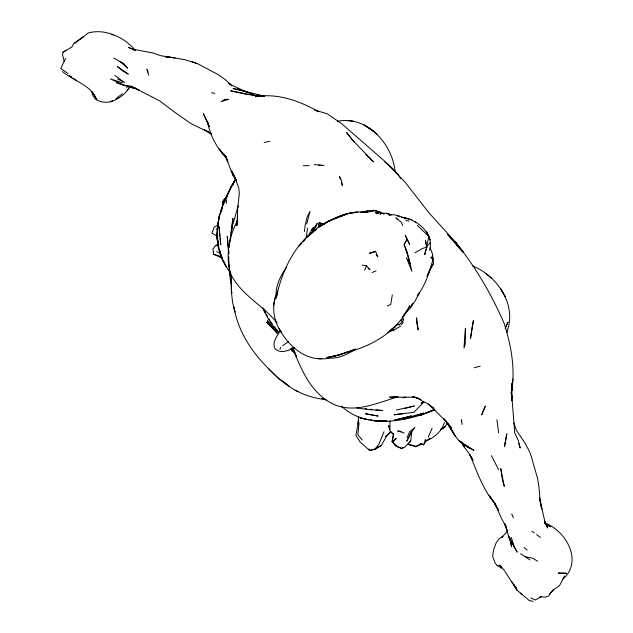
<?xml version="1.0" encoding="UTF-8"?>
<svg xmlns="http://www.w3.org/2000/svg" width="633" height="633" viewBox="0 0 633 633"><rect width="100%" height="100%" fill="white"/><g stroke="black" fill="none" stroke-linecap="round" stroke-linejoin="round"><path stroke-width="0.95" d="M237.343 215.592L237.296 223.251L237.668 208.755L239.306 193.793L238.783 187.803L234.629 176.939L231.591 170.886L236.615 180.864L231.559 172.279L225.736 155.932L227.761 161.898L224.122 154.104L226.495 158.005M389.999 421.048L389.936 429.617L388.504 425.511L390.45 431.896L393.465 434.404L392.159 441.628L395.435 445.933L401.591 448.417L404.669 447.27L410.738 440.924L411.759 431.666L414.955 427.417L409.67 431.753L407.051 437.609M276.107 296.727C275.363 285.95 280.395 275.822 286.63 267.363M512.065 383.218L511.701 390.846C515.428 368.287 510.989 345.531 504.39 323.938C491.849 294.962 475.66 266.991 455.689 242.518L463.427 252.377L455.111 241.703L428.858 212.72L404.993 182.051L384.706 161.225L341.765 123.791L327.166 113.766L314.791 110.102L316.579 110.949M217.443 234.487L217.317 237.351L218.725 247.495C213.558 223.56 222.895 199.363 235.792 179.479M217.736 227.793L217.91 223.971L217.159 229.605L217.317 237.351L217.024 233.134C217.198 246.609 221.02 260.282 229.225 271.114M512.089 383.1L511.701 400.8L511.361 389.817L514.692 432.735L518.403 440.766L520.168 448.022L518.791 443.361M227.255 196.499L224.406 198.881L222.499 202.085L222.46 208.312M217.42 230.95L217.159 238.245L217.705 242.7L217.428 231.108M237.335 219.414L236.908 225.475L237.636 221.392M217.697 227.54L217.894 224.865M385.544 436.541L390.45 431.896L386.344 436.517L381.382 445.434L375.013 449.343L369.672 450.49L360.145 442.024L355.92 435.417L357.969 424.324L358.547 416.506M461.354 421.673L461.504 419.719L462.066 424.521M511.701 390.846L512.88 378.985M359.046 422.773L357.874 434.705L362.155 439.951M228.553 253.548L228.829 250.834M229.201 247.218L229.478 244.504M432.015 257.829L432.212 256.017L432.996 259.269C429.49 271.968 425.416 285.23 417.289 295.761L419.489 292.683L415.003 301.142L410.595 307.179L412.613 303.793M304.41 231.615L305.106 225.483L307.021 217.214L310.02 211.477L306.696 223.979M230.523 239.329L230.744 237.415M231.18 233.601L231.393 231.694M231.615 229.779L232.92 218.33L229.573 243.602M357.969 424.324L358.587 419.679M306.348 237.074L307.519 228.196M429.617 250.336C434.444 233.458 417.028 219.026 401.639 217.269L411.798 219.754M74.931 43.258L83.081 36.983L73.768 43.345L72.012 46.897L62.976 52.104L62.556 54.747L64.131 61.338L60.776 68.467L68.016 73.499M403.411 447.333L401.591 448.417L397.943 446.819L392.159 441.628L393.671 433.724L393.465 434.404L391.194 431.69M230.404 236.964L230.76 235.128M231.654 230.547L232.548 225.973M232.904 224.137L238.222 205.812M281.139 332.111C273.013 320.33 270.932 303.895 277.998 291.077M273.598 305.146L275.213 297.573M378.487 213.384L375.733 212.941L376.239 210.631L373.09 210.227L369.371 211.746L360.565 212.356M425.89 249.283L424.719 254.585L426.974 246.973L425.376 240.255L426.484 246.633L430.685 242.392M392.286 294.986L390.735 304.41L387.285 306M426.484 246.633L428.913 236.528L417.376 225.419M237.715 220.442L236.22 225.657L237.533 222.302M221.044 212.427L222.515 208.043M432.117 428.137L428.304 437.102M277.602 293.767L275.941 298.309C281.875 271.731 293.657 245.05 316.603 228.964L310.866 234.083M220.664 211.525L225.609 198.54L223.528 203.905M322.237 224.185L320.52 223.441L323.21 224.327L319.333 222.713L317.014 223.671L316.112 226.013L313.604 228.996L311.919 233.023M224.62 201.919L229.826 189.781L235.516 178.941M364.663 270.236L366.515 265.646L362.163 265.14M384.017 431.738L379.064 444.01L375.234 448.852L369.672 450.49L368.865 448.979M430.036 247.867L432.521 253.991L433.542 263.407L426.911 276.629M444.39 422.472C441.834 431.35 434.507 437.625 426.104 440.892L423.651 444.777L420.423 443.551M279.921 349.274L280.712 347.414M505.261 328.218L507.967 322.086L505.292 328.076M428.889 271.731L431.057 266.904L433.542 263.407M506.566 332.618C517.604 305.866 497.799 276.115 472.811 266.058M427.766 274.184L428.525 272.538M564.509 576.022L559.564 585.612L553.938 589.489L550.33 593.192L548.471 596.096L545.733 597.093L539.886 596.832L541.405 596.555L535.186 599.997L530.937 597.979M226.622 196.736L232.216 184.789L235.69 179.202M411.228 431.785L406.774 441.248L411.759 431.666M506.637 332.372L507.381 330.83L506.511 332.547M237.604 220.324C228.956 236.402 225.348 256.104 230.634 273.812C240.643 294.756 263.225 305.328 277.135 322.949M230.554 187.985L235.634 179.329M412.74 303.682L410.105 308.413L405.136 313.28L402.295 317.647L409.891 305.731C398.236 329.856 374.404 345.214 348.965 351.726L325.457 358.84L318.676 358.769M440.433 429.815L443.092 428.628L445.355 426.452L447.175 423.224M64.131 61.338L65.745 58.473M279.849 331.312C276.993 336.527 271.881 342.358 274.92 348.672C280.498 354.219 288.759 350.35 294.78 347.667M314.664 227.658L317.014 223.671M230.048 188.808L233.379 183.396M231.053 186.798L233.593 182.692M316.753 224.857L315.194 227.002L313.264 227.761L311.286 230.048L312.544 229.85M129.797 86.958C122.873 98.17 106.937 107.792 94.847 98.59L92.576 94.879L91.706 91.279M220.569 213.274L219.002 215.774L219.382 217.665M312.852 230.721L315.194 227.002M313.264 227.761L309.751 233.253L309.972 234.922M217.815 244.654L215.489 245.628L212.965 249.165L213.582 254.252L221.455 257.718M401.417 324.634L403.181 322.221M222.499 202.085L225.126 198.501L226.638 197.504M549.792 594.276L553.432 589.378M402.73 319.546L403.443 318.613L403.466 320.282L399.201 324.943L397.571 324.294M430.021 438.353L426.104 440.892L425.431 439.429L423.651 444.777L421.483 443.907L415.659 446.7L408.095 444.334L410.738 440.924M380.101 214.532L381.43 212.83L383.986 214.27M563.006 579.053C583.412 561.155 565.91 530.399 544.404 522.795L550.433 526.806L544.981 523.562M392.856 442.269L396.211 438.416L392.159 441.628M424.015 401.931L413.847 412.305L394.035 414.805L402.881 413.563L401.243 413.753M301.609 243.167L299.1 245.913L301.767 243.167M302.859 241.79C313.303 228.204 328.733 219.651 344.977 214.888L327.704 221.629L318.668 227.184L329.564 220.553L327.704 221.629C339.984 214.872 353.665 210.678 367.813 212.174L361.221 212.387M126.647 87.52L127.866 86.207M501.526 537.552L507.413 531.332M127.091 89.989L130.002 86.943M303.096 241.79L305.098 239.725M393.528 328.305L397.564 324.231L399.201 324.943M423.342 401.322L421.341 403.316L423.485 401.306M375.013 449.343L377.387 447.017M310.858 233.498L307.258 236.979L310.146 234.669M501.724 537.623L503.045 536.404L499.382 538.359L496.13 542.916L493.471 550.306L492.64 556.288L495.085 563.03L497.134 565.451L501.653 568.315L500.244 565.364L497.134 565.451M79.766 39.689L88.391 32.932C96.825 30.653 105.569 31.642 113.568 34.862C122.034 38.035 129.567 43.329 135.209 50.411M319.483 226.567L318.534 224.952L320.52 223.338L322.047 225.672M115.863 98.693L122.398 93.771M440.663 429.024L445.355 426.452M391.89 329.041L395.752 326.256L389.699 330.608M282.587 345.737L288.529 341.559M224.406 198.881L226.661 197.433M218.148 224.81L214.199 227.239L211.952 233.173L217.847 236.687M354.923 349.63C346.837 354.686 337.278 359.275 327.53 357.954M415.659 446.7L421.483 443.907M335.822 218.235C342.279 214.286 349.994 212.854 357.455 212.134L350.753 212.949L342.35 215.22L344.091 214.682L340.744 216.32M414.939 252.733L422.346 248.547L426.974 246.973M387.459 332.594L394.375 329.722L400.998 325.979M375.234 448.852L381.382 445.434M112.389 100.892L110.664 101.842L112.278 101.019M323.558 224.517L325.916 223.307M348.49 351.465L340.111 354.725M62.976 52.104L65.967 50.616M435.093 409.804C406.085 421.625 366.887 429.736 341.496 406.244M116.551 98.653L117.967 97.996M372.022 272.538L376.065 270.813M363.152 212.205L367.662 210.401L371.682 211.058M355.461 349.171L338.971 355.066L326.921 357.471L338.971 355.066L334.81 355.944M348.965 351.726L355.39 349.194M398.078 396.844C376.738 402.897 353.61 414.528 331.834 403.411C310.621 392.389 300.786 368.889 292.612 347.731M215.489 245.628L218.258 244.702M403.086 397.943L405.816 397.089M391.518 330.521L394.375 329.722M474.236 367.773L480.225 366.135M374.689 251.95L369.332 253.374L375.464 251.127L377.759 256.974L376.224 254.458M404.985 408.372L414.441 405.99L396.472 409.962M264.167 142.449L269.872 141.325M397.097 396.527L391.036 397.714L397.136 396.867L389.596 397.168L414.908 397.215L417.875 398.117M337.531 121.251C367.187 115.428 392.278 143.873 395.103 171.401M369.371 211.746L376.239 210.631L382.016 213.186L387.127 213.305L389.849 215.465M365.391 212.174L364.481 212.213L366.206 212.364M355.667 212.546L352.731 212.656L355.564 212.569M375.733 212.941L381.43 212.83M303.231 165.719L309.236 165.632M321.786 358.776C303.12 359.386 287.453 344.407 279.224 328.875L281.147 332.056M388.512 214.666L394.763 214.848L406.133 218.393M264.246 96.43L255.392 96.145L263.178 96.081L255.416 96.714C277.602 92.869 299.686 100.979 318.739 111.788M318.415 165.197L323.906 165.49L314.237 164.525M377.371 211.691L380.298 211.881M347.367 120.674L353.325 121.18M111.645 34.688L113.568 34.862M264.365 96.271L245.343 94.072L230.634 90.804L253.01 95.274L264.38 96.422M375.915 409.852L382.799 410.548L370.788 409.796L356.711 408.048M364.964 408.641L366.721 408.847M370.226 409.25L371.975 409.456M397.16 215.758L399.012 215.98M401.267 431.421L397.619 430.907L404.131 432.988M138.896 89.957L131.102 86.207L123.285 85.036L116.393 82.899M136.158 88.565L132.416 88.003L123.285 85.036L110.443 78.911L122.636 82.963M368.881 419.774L360.114 417.97L365.795 419.046M370.685 420.051L373.383 420.47L370.534 419.94M211.564 92.774L214.785 93.36M325.679 399.637C309.371 397.785 293.451 391.55 281.511 380.061M520.579 553.772L525.382 556.771L532.859 558.29L537.528 561.194M533.018 601.35L529.188 600.503L516.9 590.075L511.852 581.806M264.467 96.327L257.576 94.76L262.924 96.532M408.095 444.334L416.269 446.344M217.095 255.234L213.582 254.252L213.566 251.586M230.254 84.213L225.332 79.655L218.694 74.892L197.488 63.656L184.836 59.676L160.56 55.664L153.162 53.037L131.988 49.042L134.354 50.308M136.277 88.462L132.17 87.243L138.92 90.028M418.152 398.244L412.708 396.59L421.064 399.724L418.666 398.521M211.414 133.484L191.483 123.91L173.671 111.503L159.801 100.932L131.102 86.207M386.557 213.281L391.661 214.927M405.698 220.126L409.037 221.226M263.914 96.643L256.634 94.238L232.991 88.517L245.026 91.097L253.366 94.143M250.715 93.455L237.636 88.873L244.702 91.611M216.708 251.72L220.173 252.891M197.488 63.656L191.174 61.464M209.99 132.803L204.412 129.741L210.995 134.101M321.849 398.363L326.311 399.929M414.86 221.89L416.387 222.484M294.931 390.268L298.183 391.677M135.446 50.355L128.546 47.348L130.184 48.353M246.443 91.991L232.279 85.392L228.355 82.915L231.757 85.803M387.879 213.558L390.434 214.793M117.588 78.943L124.638 82.559L114.81 75.414M220.846 256.99L217.523 255.226L222.207 258.082M320.52 223.441L322.023 224.28M113.821 58.038L124.163 64.155L127.581 68.142L120.246 61.615L124.163 64.155M368.034 268.416L369.973 269.69L366.515 265.646M73.199 78.278L76.308 80.383M62.485 71.576C73.95 81.206 90.622 84.648 96.794 99.682L92.458 92.07M418.571 398.6L422.789 401.504L426.278 402.912L433.914 408.435L429.063 404.424M525.382 556.771L529.837 559.865M231.346 282.104L231.449 292.47L232.572 302.289L234.843 312.061L234.068 307.005C236.94 326.763 247.503 345.032 260.408 360.035C269.365 369.648 278.259 379.547 289.518 386.526M532.029 531.253L534.315 532.931M536.602 534.608L540.416 537.393M463.76 444.057L473.903 450.348L463.87 444.239M491.643 278.235L485.733 273.638M464.788 444.501L470.224 448.702L466.212 446.02L467.565 446.874C456.251 441.802 451.891 429.601 445.189 420.162L451.677 428.161L443.812 418.666L450.989 428.668L455.174 435.9L446.407 421.776L428.367 403.854M384.817 162.072L391.566 167.405L398.537 175.183L400.642 178.459M430.598 257.37L432.996 259.269M283.924 382L288.458 385.655M524.037 547.442L527.17 550.037M365.882 154.468L373.407 161.803L352.154 139.687L346.583 132.495L354.48 142.496M460.705 441.462L464.108 444.382M369.862 128.151L377.149 134.418M273.559 328.709L266.691 322.355L277.563 333.615L267.45 320.796L277.563 333.615M294.962 352.233L291.362 348.19L293.079 350.381L291.884 348.83M268.384 368.469L279.952 379.737M397.184 219.16L395.862 217.807L401.298 222.254L402.794 225.522M400.911 320.061L402.145 321.398M290.879 348.783L295.334 353.879L291.275 349.06M274.081 326.557L278.275 331.573M278.726 332.681C272.04 325.346 266.596 316.911 262.79 307.741M320.978 224.731L319.333 222.713L320.52 223.338L321.129 226.028M500.244 565.364L504.651 570.903M520.817 593.137L521.948 594.593M219.675 149.396L223.797 154.761L218.994 148.51M546.042 524.986L547.624 527.06M226.242 158.115C216.621 147.734 210.014 135.185 207.3 121.227L209.317 126.687L203.343 113.647L208.447 123.933M322.007 224.683L320.955 223.243L321.722 224.493M291.014 349.155L292.565 351.291L291.069 348.989M458.814 246.91L455.111 241.703L457.184 245.018M268.985 318.961L269.959 320.504M270.94 322.047L272.404 324.357M318.534 224.952L319.515 226.535M505.047 571.662L516.291 588.856L514.036 584.52M469.828 454.502L473.08 460.428L468.42 452.619L462.628 445.094L461.987 442.443M510.696 540.305L511.915 544.008L508.552 536.167L517.074 552.047L508.552 536.167L505.601 525.762M463.388 444.287L464.662 446.692L463.419 444.105M491.517 455.681L498.567 469.741M263.866 308.936L265.085 311.507M266.303 314.079L267.522 316.65M292.612 348.237L296.632 357.147L293 348.482M430.147 239.915L426.476 231.496L429.918 239.48M222.626 258.565L219.493 251.372L218.322 247.076L217.159 238.245L217.974 241.972M223.409 260.361L226.155 266.659L222.017 258.976L219.493 251.372L221.044 255.961L219.817 250.367M511.709 513.964L513.355 517.754M263.7 309.64L264.918 312.457L263.423 308.967M148.146 72.186L146.943 69.377L148.676 75.2M469.726 454.518C477.005 471.403 482.702 489.396 494.974 503.528L489.23 495.481L496.478 506.305L494.009 502.293L498.757 510.554L494.436 502.76L501.581 518.554L506.099 526.846L504.556 523.728L507.049 530.589L505.174 524.029M547.521 528.064L544.53 520.888L544.981 522.106L539.545 497.76M232.066 293.008L231.456 291.196L230.926 276.645M516.03 587.456L516.9 590.075M513.917 422.979L516.275 430.131L524.67 442.491L529.489 451.566L531.237 456.433L537.401 477.757L538.96 486.832L540.171 500.94L541.753 509.106L539.601 498.677M340.404 179.313L339.557 176.615L341.543 180.737L342.382 185.604L341.535 182.905M511.274 537.37L514.107 546.548M509.881 538.905L511.63 546.809L509.589 537.536M218.385 243.84L218.789 245.707M229.486 268.985L228.568 258.137M511.219 393.14L512.057 397.848L511.116 392.294M496.929 419.774L498.606 432.695M230.839 283.157L229.328 271.51L229.209 265.401M219.35 230.396L218.963 226.567L220.806 244.765L220.126 238.055M219.548 232.311L219.936 236.141M228.655 253.801L227.263 236.267L228.22 246.87M230.349 271.81L231.211 280.443M228.394 248.801L228.829 253.619M229.819 272.198L230.08 275.11M229.803 272.19L229.969 274.129M230.562 271.905L230.705 273.804M228.719 256.515L228.829 258.486M218.195 244.275L218.322 247.076L218.219 244.172M226.424 203.454L226.321 199.743M465.421 328.63L465.279 344.012L463.997 348.063L465.421 328.63M217.697 224.85L217.159 229.605L219.24 216.628L217.697 224.85M472.194 327.237L470.461 338.608L473.46 320.353L472.194 327.237M506.788 434.024L504.525 446.392L506.788 434.024M485.274 406.196L481.705 414.781L485.274 406.196M405.46 241.774L404.163 244.457L410.121 263.684L411.814 271.264L406.457 257.853L410.121 263.684L407.32 252.306L404.163 244.457L407.272 239.393L405.183 235.357L409.749 244.567L407.272 239.393L405.46 241.774M224.517 99.492L221.194 101.691L228.774 99.231L224.517 99.492M433.542 409.907L419.829 415.533L433.542 409.907M423.793 413.159L404.044 418.832L423.793 413.159M411.252 415.952L394.525 420.162L411.252 415.952M566.345 573.276L558.314 573.087L566.345 573.276M386.858 421.095L374.514 420.739L386.858 421.095M174.162 57.666L165.719 56.851L174.93 57.761L174.162 57.666M377.909 416.016L365.486 413.768L377.909 416.016M128.159 74.053L122.272 70.651L117.437 66.6L128.159 74.053M368.422 127.771L364.038 124.954L373.652 131.387L368.422 127.771M71.711 77.266L69.401 75.707L71.671 77.242M461.473 442.364L459.186 440.679L461.528 442.459M456.765 244.868L447.658 234.487L462.652 251.776L456.765 244.868M236.615 180.864L232.643 174.542L236.615 180.864M505.213 296.655L500.561 288.545L505.213 296.655M504.24 486.207L502.444 479.964L500.727 468.562L504.24 486.207M418.168 329.833L416.704 322.624L416.554 317.877L418.168 329.833"/></g></svg>
